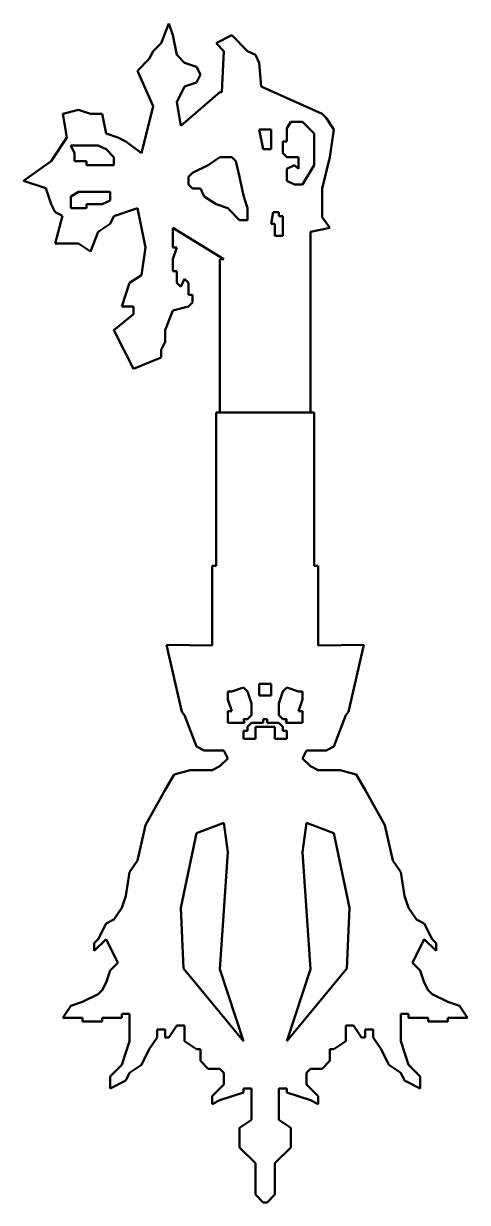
# Model space of a CAD drawing. Header units: millimetres. Extents: x 90 to 136, y 93 to 213.
import ezdxf

# ---------------------------------------------------------------- set-up
doc = ezdxf.new("R2010")
doc.units = ezdxf.units.MM
doc.layers.add('CAM5', color=7, linetype='Continuous')
doc.layers.add('KEY3_0.5', color=7, linetype='Continuous')

# ---------------------------------------------------------------- blocks, each defined once
blk = doc.blocks.new('SE')
at = {"layer": 'KEY3_0.5', "color": 7, "linetype": 'Continuous', "lineweight": 50}
for p, q in [((104.34, 211.16), (105.14, 213.16)), ((105.14, 213.16), (105.54, 211.96)), ((105.54, 211.96), (105.94, 209.96)), ((109.94, 211.16), (111.54, 211.96)), ((111.54, 211.96), (113.14, 210.36)), ((103.14, 209.56), (103.54, 210.36)), ((103.54, 210.36), (104.34, 211.16)), ((110.74, 210.36), (109.94, 211.16)), ((110.54, 206.16), (110.74, 210.36)), ((113.14, 210.36), (113.94, 209.96)), ((101.94, 208.36), (103.14, 209.56)), ((105.94, 209.96), (106.74, 209.16)), ((106.74, 209.16), (107.94, 208.76)), ((113.94, 209.96), (114.34, 209.16)), ((114.34, 209.16), (114.54, 206.76)), ((103.54, 204.76), (101.94, 208.36)), ((107.94, 208.76), (108.34, 207.96)), ((108.34, 207.96), (107.94, 207.16)), ((106.74, 206.76), (105.94, 205.16)), ((107.94, 207.16), (106.74, 206.76)), ((120.74, 203.96), (114.54, 206.76)), ((110.34, 206.16), (106.34, 202.76)), ((110.54, 206.16), (110.34, 206.16)), ((94.34, 203.96), (95.94, 204.36)), ((95.94, 204.36), (97.14, 203.96)), ((102.34, 199.96), (103.54, 204.76)), ((105.94, 205.16), (106.34, 202.76)), ((94.74, 201.56), (94.34, 203.96)), ((97.14, 203.96), (98.34, 203.96)), ((98.34, 203.96), (98.74, 201.96)), ((117.14, 202.51), (117.54, 203.16)), ((117.54, 203.16), (118.74, 203.16)), ((118.74, 203.16), (119.94, 201.96)), ((120.74, 203.96), (121.14, 203.56)), ((121.14, 203.56), (121.94, 202.36)), ((98.74, 201.96), (99.94, 201.56)), ((114.34, 202.36), (115.54, 202.36)), ((114.74, 200.36), (114.34, 202.36)), ((115.54, 202.36), (115.54, 200.36)), ((117.14, 201.16), (117.14, 202.51)), ((119.94, 201.96), (119.94, 198.76)), ((121.94, 202.36), (121.54, 199.56)), ((93.14, 199.16), (94.74, 201.56)), ((95.14, 200.76), (97.94, 200.76)), ((95.54, 199.96), (95.14, 200.76)), ((97.94, 200.76), (98.74, 200.36)), ((99.94, 201.56), (100.74, 201.16)), ((100.74, 201.16), (102.34, 199.96)), ((116.74, 199.96), (116.74, 201.16)), ((116.74, 201.16), (117.14, 201.16)), ((95.54, 199.16), (95.54, 199.96)), ((98.74, 200.36), (99.54, 199.56)), ((99.54, 199.56), (99.54, 198.76)), ((109.14, 198.76), (110.34, 199.56)), ((110.34, 199.56), (111.54, 199.56)), ((111.54, 199.56), (111.94, 199.16)), ((115.54, 200.36), (114.74, 200.36)), ((117.14, 199.56), (116.74, 199.96)), ((118.34, 199.56), (117.14, 199.56)), ((118.34, 198.36), (118.34, 199.56)), ((121.54, 199.56), (120.74, 196.36)), ((90.34, 197.16), (93.14, 199.16)), ((96.74, 199.16), (95.54, 199.16)), ((96.74, 198.76), (96.74, 199.16)), ((99.54, 198.76), (96.74, 198.76)), ((107.54, 197.96), (109.14, 198.76)), ((111.94, 199.16), (112.34, 197.56)), ((117.14, 198.36), (117.94, 198.76)), ((117.14, 197.16), (117.14, 198.36)), ((117.94, 198.76), (118.34, 198.36)), ((119.94, 198.76), (118.74, 196.76)), ((92.6, 196.4), (90.34, 197.16)), ((107.14, 197.56), (107.54, 197.96)), ((107.14, 196.76), (107.14, 197.56)), ((112.34, 197.56), (112.74, 195.64)), ((117.94, 196.76), (117.14, 197.16)), ((93.14, 194.76), (92.6, 196.4)), ((95.14, 195.56), (95.94, 196.02)), ((95.94, 196.02), (99.14, 196.02)), ((99.14, 196.02), (99.14, 195.16)), ((107.54, 196.36), (107.14, 196.76)), ((108.34, 196.36), (107.54, 196.36)), ((108.74, 195.56), (108.34, 196.36)), ((112.74, 195.64), (113.14, 194.36)), ((118.74, 196.76), (117.94, 196.76)), ((120.74, 196.36), (120.74, 193.44)), ((93.54, 193.96), (93.14, 194.76)), ((95.14, 194.36), (95.14, 195.56)), ((96.74, 194.76), (96.74, 194.36)), ((98.34, 194.76), (96.74, 194.76)), ((99.14, 195.16), (98.34, 194.76)), ((109.94, 194.76), (108.74, 195.56)), ((111.14, 194.36), (109.94, 194.76)), ((94.29, 193.58), (93.54, 193.96)), ((93.54, 190.76), (94.29, 193.58)), ((96.74, 194.36), (95.14, 194.36)), ((99.54, 193.56), (99.14, 192.76)), ((101.94, 194.36), (99.54, 193.56)), ((102.74, 190.36), (101.94, 194.36)), ((112.34, 193.16), (111.14, 194.36)), ((113.14, 194.36), (113.14, 193.16)), ((115.54, 192.76), (115.74, 193.96)), ((115.74, 193.96), (116.34, 193.96)), ((116.34, 193.96), (116.34, 193.56)), ((116.34, 193.56), (116.74, 193.56)), ((116.74, 193.56), (116.74, 191.56)), ((120.74, 193.44), (121.54, 192.36)), ((99.14, 192.76), (97.94, 191.96)), ((105.54, 192.36), (105.54, 190.36)), ((105.54, 192.36), (110.74, 189.16)), ((113.14, 193.16), (112.34, 193.16)), ((115.94, 192.76), (115.54, 192.76)), ((115.94, 191.56), (115.94, 192.76)), ((121.54, 192.36), (119.54, 191.96)), ((97.94, 191.96), (97.14, 189.96)), ((116.74, 191.56), (115.94, 191.56)), ((119.54, 191.96), (119.54, 173.56)), ((95.94, 190.76), (93.54, 190.76)), ((97.14, 189.96), (95.94, 190.76)), ((102.34, 187.56), (102.74, 190.36)), ((105.54, 190.36), (105.94, 190.36)), ((105.94, 190.36), (105.54, 189.16)), ((105.54, 189.16), (105.54, 187.96)), ((110.34, 173.56), (110.34, 189.16)), ((110.34, 189.16), (110.74, 189.16)), ((101.14, 186.76), (102.34, 187.56)), ((105.54, 187.96), (105.94, 187.96)), ((105.94, 187.96), (105.94, 186.76)), ((100.34, 184.36), (101.14, 186.76)), ((105.94, 186.76), (106.34, 186.36)), ((106.34, 186.36), (106.74, 187.16)), ((106.74, 187.16), (107.14, 186.76)), ((107.14, 186.76), (107.14, 185.56)), ((107.14, 185.56), (107.54, 185.56)), ((107.54, 185.56), (107.54, 184.76)), ((101.54, 184.36), (100.34, 184.36)), ((101.54, 183.56), (101.54, 184.36)), ((105.54, 183.96), (104.74, 181.96)), ((107.14, 184.36), (105.54, 183.96)), ((107.54, 184.76), (107.14, 184.36)), ((99.54, 181.96), (101.54, 183.56)), ((101.54, 178.01), (99.54, 181.96)), ((104.74, 181.96), (104.74, 180.76)), ((104.74, 180.76), (104.34, 179.96)), ((104.34, 179.16), (101.54, 178.01)), ((104.34, 179.96), (104.34, 179.16)), ((109.94, 157.96), (109.94, 173.56)), ((109.94, 173.56), (110.34, 173.56)), ((119.54, 173.56), (119.94, 173.56)), ((119.94, 173.56), (119.94, 157.96)), ((109.54, 149.86), (109.54, 157.96)), ((109.54, 157.96), (109.94, 157.96)), ((119.94, 157.96), (120.34, 157.96)), ((120.34, 157.96), (120.34, 149.86)), ((106.46, 143.09), (104.88, 149.91)), ((104.88, 149.91), (109.54, 149.86)), ((120.34, 149.86), (124.99, 149.91)), ((124.99, 149.91), (123.41, 143.09)), ((112.74, 145.56), (111.54, 145.16)), ((113.14, 145.16), (112.74, 145.56)), ((114.34, 144.76), (114.34, 145.96)), ((114.34, 145.96), (115.54, 145.96)), ((115.54, 145.96), (115.54, 144.76)), ((116.74, 145.16), (117.14, 145.56)), ((117.14, 145.56), (118.34, 145.16)), ((111.14, 145.16), (111.14, 144.36)), ((111.54, 145.16), (111.14, 145.16)), ((111.14, 144.36), (111.54, 143.16)), ((113.54, 143.96), (113.14, 145.16)), ((115.54, 144.76), (114.34, 144.76)), ((116.34, 143.96), (116.74, 145.16)), ((118.34, 145.16), (118.74, 145.16)), ((118.74, 144.36), (118.34, 143.16)), ((118.74, 145.16), (118.74, 144.36)), ((106.74, 142.76), (106.46, 143.09)), ((111.14, 143.16), (111.14, 141.96)), ((111.54, 143.16), (111.14, 143.16)), ((113.54, 142.76), (113.54, 143.96)), ((116.34, 142.76), (116.34, 143.96)), ((118.34, 143.16), (118.74, 143.16)), ((118.74, 143.16), (118.74, 141.96)), ((123.41, 143.09), (123.14, 142.76)), ((107.94, 139.56), (106.74, 142.76)), ((111.14, 141.96), (112.82, 141.96)), ((112.74, 142.36), (113.14, 142.36)), ((112.82, 141.96), (112.74, 142.36)), ((113.14, 142.36), (113.54, 142.76)), ((113.54, 141.96), (113.14, 141.56)), ((114.74, 141.96), (113.54, 141.96)), ((114.74, 142.36), (114.74, 141.96)), ((115.14, 142.36), (114.74, 142.36)), ((115.14, 141.96), (115.14, 142.36)), ((116.34, 141.96), (115.14, 141.96)), ((116.74, 142.36), (116.34, 142.76)), ((116.74, 141.56), (116.34, 141.96)), ((117.14, 142.36), (116.74, 142.36)), ((117.06, 141.96), (117.14, 142.36)), ((118.74, 141.96), (117.06, 141.96)), ((123.14, 142.76), (121.94, 139.56)), ((112.74, 141.16), (112.74, 140.36)), ((113.14, 141.16), (112.74, 141.16)), ((113.14, 141.56), (113.14, 141.16)), ((113.94, 141.56), (115.94, 141.56)), ((113.94, 140.36), (113.94, 141.56)), ((115.94, 141.56), (115.94, 140.36)), ((116.74, 141.16), (116.74, 141.56)), ((117.14, 141.16), (116.74, 141.16)), ((117.14, 140.36), (117.14, 141.16)), ((108.74, 139.16), (107.94, 139.56)), ((112.74, 140.36), (113.94, 140.36)), ((115.94, 140.36), (117.14, 140.36)), ((121.94, 139.56), (121.14, 139.16)), ((110.74, 139.16), (108.74, 139.16)), ((110.34, 137.56), (111.14, 138.36)), ((111.14, 138.36), (110.74, 139.16)), ((119.14, 139.16), (118.74, 138.36)), ((118.74, 138.36), (119.54, 137.56)), ((121.14, 139.16), (119.14, 139.16)), ((105.69, 136.7), (107.29, 137.16)), ((107.29, 137.16), (109.54, 137.16)), ((109.54, 137.16), (110.34, 137.56)), ((119.54, 137.56), (120.34, 137.16)), ((120.34, 137.16), (122.59, 137.16)), ((122.59, 137.16), (124.19, 136.7)), ((104.74, 135.16), (105.69, 136.7)), ((124.19, 136.7), (125.14, 135.16)), ((102.74, 131.56), (104.74, 135.16)), ((125.14, 135.16), (127.14, 131.56)), ((101.94, 127.96), (102.74, 131.56)), ((110.74, 131.79), (107.94, 130.76)), ((111.14, 128.82), (110.74, 131.79)), ((119.14, 131.79), (118.74, 128.82)), ((119.14, 131.79), (121.94, 130.76)), ((127.14, 131.56), (127.94, 127.96)), ((106.34, 123.16), (107.94, 130.76)), ((123.54, 123.16), (121.94, 130.76)), ((110.34, 116.89), (111.14, 128.82)), ((118.74, 128.82), (119.54, 116.89)), ((101.14, 126.76), (101.94, 127.96)), ((127.94, 127.96), (128.74, 126.76)), ((100.74, 124.36), (101.14, 126.76)), ((128.74, 126.76), (129.14, 124.36)), ((100.34, 123.16), (100.74, 124.36)), ((129.14, 124.36), (129.54, 123.16)), ((99.54, 121.96), (100.34, 123.16)), ((106.63, 116.96), (106.34, 123.16)), ((123.24, 116.96), (123.54, 123.16)), ((129.54, 123.16), (130.34, 121.96)), ((97.94, 119.96), (98.74, 121.56)), ((98.74, 121.56), (99.54, 121.96)), ((130.34, 121.96), (131.14, 121.56)), ((131.14, 121.56), (131.94, 119.96)), ((98.74, 119.96), (97.54, 118.76)), ((97.54, 119.56), (97.94, 119.96)), ((97.54, 118.76), (97.54, 119.56)), ((99.94, 117.56), (98.74, 119.96)), ((131.14, 119.96), (129.94, 117.56)), ((132.34, 118.76), (131.14, 119.96)), ((131.94, 119.96), (132.34, 119.56)), ((132.34, 119.56), (132.34, 118.76)), ((98.74, 115.56), (99.14, 116.76)), ((99.14, 116.76), (99.94, 117.56)), ((106.63, 116.96), (112.74, 109.56)), ((112.74, 109.56), (110.34, 116.89)), ((123.24, 116.96), (117.14, 109.56)), ((119.54, 116.89), (117.14, 109.56)), ((129.94, 117.56), (130.74, 116.76)), ((130.74, 116.76), (131.14, 115.56)), ((98.34, 114.76), (98.74, 115.56)), ((131.14, 115.56), (131.54, 114.76)), ((96.34, 113.56), (97.94, 114.36)), ((97.94, 114.36), (98.34, 114.76)), ((131.54, 114.76), (131.94, 114.36)), ((131.94, 114.36), (133.54, 113.56)), ((94.34, 111.96), (95.14, 113.16)), ((95.14, 113.16), (96.34, 113.56)), ((133.54, 113.56), (134.74, 113.16)), ((134.74, 113.16), (135.54, 111.96)), ((96.34, 111.96), (94.34, 111.96)), ((96.34, 111.56), (96.34, 111.96)), ((100.34, 111.96), (98.34, 111.96)), ((98.34, 111.96), (98.34, 111.56)), ((101.14, 112.36), (100.34, 112.36)), ((100.34, 112.36), (100.34, 111.96)), ((101.14, 109.56), (101.14, 112.36)), ((129.54, 112.36), (128.74, 112.36)), ((128.74, 112.36), (128.74, 109.56)), ((129.54, 111.96), (129.54, 112.36)), ((131.54, 111.96), (129.54, 111.96)), ((131.54, 111.56), (131.54, 111.96)), ((135.54, 111.96), (133.54, 111.96)), ((133.54, 111.96), (133.54, 111.56)), ((98.34, 111.56), (96.34, 111.56)), ((104.74, 110.76), (103.94, 110.76)), ((103.94, 110.76), (103.94, 109.96)), ((104.74, 109.96), (104.74, 110.76)), ((105.94, 111.16), (105.14, 109.96)), ((106.74, 111.16), (105.94, 111.16)), ((106.74, 109.56), (106.74, 111.16)), ((123.94, 111.16), (123.14, 111.16)), ((123.14, 111.16), (123.14, 109.56)), ((124.74, 109.96), (123.94, 111.16)), ((125.94, 110.76), (125.14, 110.76)), ((125.14, 110.76), (125.14, 109.96)), ((125.94, 109.96), (125.94, 110.76)), ((133.54, 111.56), (131.54, 111.56)), ((100.34, 107.16), (101.14, 109.56)), ((103.94, 109.96), (103.14, 108.76)), ((105.14, 109.96), (104.74, 109.96)), ((107.94, 108.76), (106.74, 109.56)), ((123.14, 109.56), (121.94, 108.76)), ((125.14, 109.96), (124.74, 109.96)), ((126.74, 108.76), (125.94, 109.96)), ((128.74, 109.56), (129.54, 107.16)), ((103.14, 108.76), (102.34, 107.16)), ((108.34, 108.76), (107.94, 108.76)), ((108.34, 107.56), (108.34, 108.76)), ((121.94, 108.76), (121.54, 108.76)), ((121.54, 108.76), (121.54, 107.56)), ((127.54, 107.16), (126.74, 108.76)), ((99.14, 105.96), (100.34, 107.16)), ((102.34, 107.16), (101.14, 106.36)), ((109.14, 106.76), (108.34, 107.56)), ((121.54, 107.56), (120.74, 106.76)), ((128.74, 106.36), (127.54, 107.16)), ((129.54, 107.16), (130.74, 105.96)), ((99.14, 104.76), (99.14, 105.96)), ((101.14, 106.36), (100.74, 105.56)), ((110.34, 106.76), (109.14, 106.76)), ((110.74, 106.36), (110.34, 106.76)), ((110.74, 105.16), (110.74, 106.36)), ((119.54, 106.76), (119.14, 106.36)), ((119.14, 106.36), (119.14, 105.16)), ((120.74, 106.76), (119.54, 106.76)), ((129.14, 105.56), (128.74, 106.36)), ((130.74, 105.96), (130.74, 104.76)), ((100.74, 105.56), (99.14, 104.76)), ((109.54, 103.96), (110.74, 105.16)), ((113.54, 104.76), (112.74, 104.76)), ((112.74, 104.76), (112.74, 104.36)), ((113.54, 101.56), (113.54, 104.76)), ((117.14, 104.76), (116.34, 104.76)), ((116.34, 104.76), (116.34, 101.56)), ((117.14, 104.36), (117.14, 104.76)), ((119.14, 105.16), (120.34, 103.96)), ((130.74, 104.76), (129.14, 105.56)), ((109.54, 103.16), (109.54, 103.96)), ((110.34, 103.56), (109.54, 103.16)), ((112.74, 104.36), (110.34, 103.56)), ((119.54, 103.56), (117.14, 104.36)), ((120.34, 103.16), (119.54, 103.56)), ((120.34, 103.96), (120.34, 103.16)), ((112.34, 100.76), (113.54, 101.56)), ((116.34, 101.56), (117.54, 100.76)), ((112.34, 98.76), (112.34, 100.76)), ((117.54, 100.76), (117.54, 98.76)), ((113.94, 97.16), (112.34, 98.76)), ((117.54, 98.76), (115.94, 97.16)), ((113.94, 93.96), (113.94, 97.16)), ((115.94, 97.16), (115.94, 93.96)), ((114.74, 93.16), (113.94, 93.96)), ((115.94, 93.96), (115.14, 93.16)), ((115.14, 93.16), (114.74, 93.16))]:
    blk.add_line(p, q, dxfattribs=at)

msp = doc.modelspace()

# ---------------------------------------------------------------- linework, layer by layer
at = {"layer": 'CAM5', "color": 7, "linetype": 'Continuous', "lineweight": 50}
for p, q in [((109.94, 173.56), (110.34, 173.56)), ((110.34, 173.56), (119.54, 173.56)), ((119.54, 173.56), (119.94, 173.56))]:
    msp.add_line(p, q, dxfattribs=at)

# ---------------------------------------------------------------- block references
at = {"layer": 'CAM5'}
msp.add_blockref('SE', (0, 0), dxfattribs=at)

doc.saveas('drawing.dxf')
